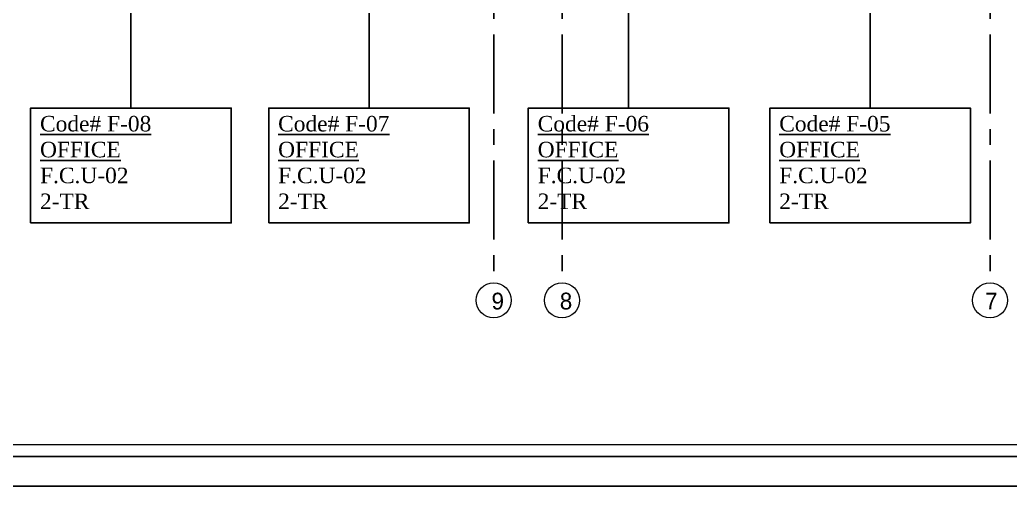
# Model space of a CAD drawing. Extents: x -659 to -592, y -249 to 29.
# Drawn here: x -642 to -626.04, y -209.41 to -201.9 of the extents above; entities that cross this region are included whole.
import ezdxf

# ---------------------------------------------------------------- set-up
doc = ezdxf.new("R2010")
doc.units = 0
doc.header["$MEASUREMENT"] = 0
doc.linetypes.add('CENTERX2', pattern=[101.6, 63.5, -12.7, 12.7, -12.7])
for name, color, linetype in [('AXIS', 1, 'CENTERX2'), ('CH.W.PIPING TEXT', 4, 'Continuous'), ('fram', 252, 'Continuous'), ('WALL', 4, 'Continuous')]:
    doc.layers.add(name, color=color, linetype=linetype)
doc.layers.add('AXIS-TXT', color=171, linetype='Continuous', lineweight=20)
doc.styles.add('AC', font='romans.shx', dxfattribs={"height": 0.2})
doc.styles.add('ARABY', font='sosa.shx')
doc.dimstyles.new('IHAB', dxfattribs={"dimscale": 0, "dimtxt": 0.15, "dimasz": 0.09, "dimexe": 0.18, "dimexo": 0.0625, "dimgap": 0, "dimtad": 0, "dimtih": 1, "dimtoh": 1, "dimzin": 0, "dimdsep": 46, "dimtxsty": 'ARABY', "dimcen": 0.03, "dimse1": 1, "dimse2": 1, "dimclrd": 36, "dimclrt": 42, "dimadec": 0, "dimazin": 0, "dimtfac": 1, "dimtmove": 1, "dimatfit": 3, "dimldrblk": 'ORIGIN', "dimfxl": 1, "dimtolj": 1, "dimtzin": 0, "dimarcsym": 0})

# ---------------------------------------------------------------- blocks, each defined once
blk = doc.blocks.new('DOT')
at = {"color": 0, "linetype": 'ByBlock'}
blk.add_line((-0.5, 0), (-1, 0), dxfattribs=at)
at = {"color": 0, "linetype": 'ByBlock', "const_width": 0.5}
blk.add_lwpolyline([(-0.25, 0, 1), (0.25, 0, 1)], format="xyb", close=True, dxfattribs=at)

msp = doc.modelspace()

# ---------------------------------------------------------------- linework, layer by layer
at = {"layer": 'AXIS', "color": 252, "linetype": 'CENTERX2', "ltscale": 0.02}
for p, q in [((-634.364, -173.685), (-634.364, -206.133)), ((-633.264, -173.685), (-633.264, -206.133)), ((-626.364, -173.685), (-626.364, -206.133))]:
    msp.add_line(p, q, dxfattribs=at)
at = {"layer": 'AXIS-TXT'}
for centre in [(-634.364, -206.415), (-633.264, -206.415), (-626.364, -206.415)]:
    msp.add_circle(centre, 0.282, dxfattribs=at)
at = {"layer": 'CH.W.PIPING TEXT', "color": 34, "linetype": 'Continuous'}
for points in [[(-641.829, -205.167), (-638.596, -205.167), (-638.596, -203.318), (-641.829, -203.318)], [(-637.991, -205.167), (-634.758, -205.167), (-634.758, -203.318), (-637.991, -203.318)], [(-633.807, -205.167), (-630.574, -205.167), (-630.574, -203.318), (-633.807, -203.318)], [(-629.914, -205.167), (-626.681, -205.167), (-626.681, -203.318), (-629.914, -203.318)]]:
    msp.add_lwpolyline(points, close=True, dxfattribs=at)
at = {"layer": 'fram'}
msp.add_line((-658.599, -208.932), (-594.553, -208.932), dxfattribs=at)
for points in [[(-659.076, -171.409), (-594.076, -171.409), (-594.076, -209.409), (-659.076, -209.409)], [(-602.129, -171.886), (-658.599, -171.886), (-658.599, -208.932), (-602.129, -208.932)]]:
    msp.add_lwpolyline(points, close=True, dxfattribs=at)
at = {"layer": 'WALL', "color": 252, "linetype": 'Continuous'}
msp.add_lwpolyline([(-602.321, -172.078, 0.0192, 0.0192, 0), (-658.407, -172.078, 0.0192, 0.0192, 0), (-658.407, -208.74, 0.0192, 0.0192, 0), (-602.321, -208.74, 0.0192, 0.0192, 0)], format="xyseb", close=True, dxfattribs=at)

# ---------------------------------------------------------------- texts
at = {"layer": 'AXIS-TXT', "style": 'ARABY'}
for s, p in [('9', (-634.4, -206.562, 0)), ('8', (-633.3, -206.562, 0)), ('7', (-626.444, -206.562, 0))]:
    msp.add_text(s, height=0.27, dxfattribs=at).set_placement(p)
at = {"layer": 'CH.W.PIPING TEXT', "color": 47, "linetype": 'Continuous', "char_height": 0.25, "width": 3.95146, "attachment_point": 7, "style": 'AC'}
for s, insert in [('\\A1;{\\fTimes New Roman|b0|i0|c0|p18;\\L\\C3;Code# F-08\\POFFICE\\P\\l\\C256;F.C.U-02\\L\\C3;\\P\\l\\C34;2-TR}', (-641.678, -204.945)), ('\\A1;{\\fTimes New Roman|b0|i0|c0|p18;\\L\\C3;Code# F-07\\POFFICE\\P\\l\\C256;F.C.U-02\\L\\C3;\\P\\l\\C34;2-TR}', (-637.84, -204.945)), ('\\A1;{\\fTimes New Roman|b0|i0|c0|p18;\\L\\C3;Code# F-06\\POFFICE\\P\\l\\C256;F.C.U-02\\L\\C3;\\P\\l\\C34;2-TR}', (-633.656, -204.945)), ('\\A1;{\\fTimes New Roman|b0|i0|c0|p18;\\L\\C3;Code# F-05\\POFFICE\\P\\l\\C256;F.C.U-02\\L\\C3;\\P\\l\\C34;2-TR}', (-629.763, -204.945))]:
    msp.add_mtext(s, dxfattribs=dict(at, insert=insert))

# ---------------------------------------------------------------- leaders
at = {"layer": 'CH.W.PIPING TEXT', "color": 47, "linetype": 'Continuous'}
for points in [[(-640.212, -200.018), (-640.212, -203.318)], [(-636.375, -200.018), (-636.375, -203.318)], [(-632.19, -200.018), (-632.19, -203.318)], [(-628.297, -200.018), (-628.297, -203.318)]]:
    msp.add_leader(points, dimstyle='IHAB', override={"dimscale": 1, "dimasz": 0.3, "dimclrd": 47, "dimldrblk": 'DOT'}, dxfattribs=at)

doc.saveas('drawing.dxf')
